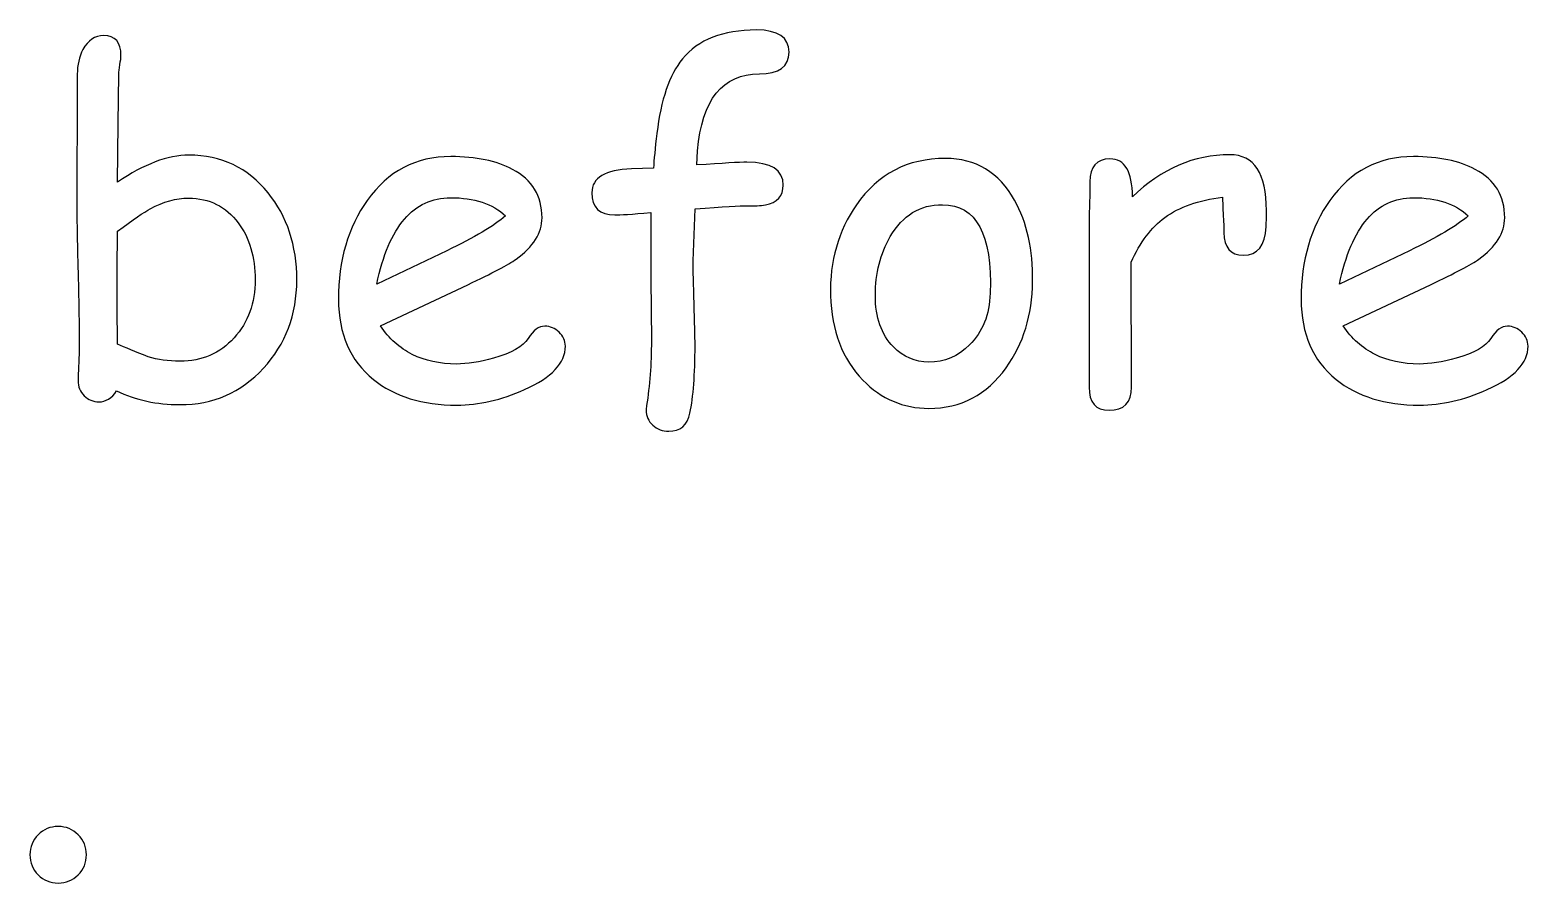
# Model space of a CAD drawing. Header units: centimetres. Extents: x -32.5 to 19.1, y 1.3 to 20.8.
# Drawn here: x -25.891 to -21.136, y 8.4 to 11.106 of the extents above; entities that cross this region are included whole.
import ezdxf

# ---------------------------------------------------------------- set-up
doc = ezdxf.new("R2010")
doc.units = ezdxf.units.CM
doc.header["$MEASUREMENT"] = 0
doc.layers.add('Layer 1', color=7, linetype='Continuous')

msp = doc.modelspace()

# ---------------------------------------------------------------- linework, layer by layer
at = {"layer": 'Layer 1'}
for points, knots in [([(-25.41524, 9.91752), (-25.48908, 9.91752), (-25.556, 9.93209), (-25.61625, 9.96123), (-25.61625, 9.96123), (-25.63156, 9.93802), (-25.65033, 9.92641), (-25.67256, 9.92641), (-25.67256, 9.92641), (-25.69083, 9.92641), (-25.70639, 9.93284), (-25.71923, 9.94568), (-25.71923, 9.94568), (-25.73207, 9.95827), (-25.73849, 9.97432), (-25.73849, 9.99383), (-25.73849, 9.99383), (-25.73849, 10.00618), (-25.73775, 10.02495), (-25.73652, 10.04939), (-25.73652, 10.04939), (-25.73528, 10.07409), (-25.73479, 10.09261), (-25.73479, 10.1052), (-25.73479, 10.1052), (-25.73479, 10.15632), (-25.73602, 10.23287), (-25.73874, 10.33511), (-25.73874, 10.33511), (-25.74145, 10.4371), (-25.74269, 10.51365), (-25.74269, 10.56477), (-25.74269, 10.56477), (-25.74269, 10.60008), (-25.74244, 10.66676), (-25.74195, 10.76479), (-25.74195, 10.76479), (-25.74145, 10.86308), (-25.74121, 10.93), (-25.74121, 10.96581), (-25.74121, 10.96581), (-25.74121, 10.9947), (-25.73528, 11.02063), (-25.72318, 11.04384), (-25.72318, 11.04384), (-25.70713, 11.07323), (-25.68515, 11.08804), (-25.657, 11.08804), (-25.657, 11.08804), (-25.6207, 11.08804), (-25.60242, 11.06705), (-25.60242, 11.02507), (-25.60242, 11.02507), (-25.60242, 11.01841), (-25.60366, 11.00853), (-25.60613, 10.99569), (-25.60613, 10.99569), (-25.60835, 10.9826), (-25.60959, 10.97272), (-25.60959, 10.96605), (-25.60959, 10.96605), (-25.60959, 10.96605), (-25.61181, 10.80776), (-25.61181, 10.80776), (-25.61181, 10.80776), (-25.61181, 10.80776), (-25.61329, 10.62329), (-25.61329, 10.62329), (-25.61329, 10.62329), (-25.57131, 10.65194), (-25.53155, 10.67318), (-25.49377, 10.6875), (-25.49377, 10.6875), (-25.45599, 10.70158), (-25.42043, 10.70874), (-25.38733, 10.70874), (-25.38733, 10.70874), (-25.28386, 10.70874), (-25.1999, 10.66898), (-25.1352, 10.58922), (-25.1352, 10.58922), (-25.0747, 10.51439), (-25.04433, 10.42228), (-25.04433, 10.31313), (-25.04433, 10.31313), (-25.04433, 10.20299), (-25.07964, 10.10965), (-25.15051, 10.03285), (-25.15051, 10.03285), (-25.22139, 9.95605), (-25.30955, 9.91752), (-25.41524, 9.91752)], [0, 0, 0, 0, 0.0416667, 0.0416667, 0.0416667, 0.0416667, 0.0833333, 0.0833333, 0.0833333, 0.0833333, 0.125, 0.125, 0.125, 0.125, 0.1666667, 0.1666667, 0.1666667, 0.1666667, 0.2083333, 0.2083333, 0.2083333, 0.2083333, 0.25, 0.25, 0.25, 0.25, 0.2916667, 0.2916667, 0.2916667, 0.2916667, 0.3333333, 0.3333333, 0.3333333, 0.3333333, 0.375, 0.375, 0.375, 0.375, 0.4166667, 0.4166667, 0.4166667, 0.4166667, 0.4583333, 0.4583333, 0.4583333, 0.4583333, 0.5, 0.5, 0.5, 0.5, 0.5416667, 0.5416667, 0.5416667, 0.5416667, 0.5833333, 0.5833333, 0.5833333, 0.5833333, 0.625, 0.625, 0.625, 0.625, 0.6666667, 0.6666667, 0.6666667, 0.6666667, 0.7083333, 0.7083333, 0.7083333, 0.7083333, 0.75, 0.75, 0.75, 0.75, 0.7916667, 0.7916667, 0.7916667, 0.7916667, 0.8333333, 0.8333333, 0.8333333, 0.8333333, 0.875, 0.875, 0.875, 0.875, 0.9166667, 0.9166667, 0.9166667, 0.9166667, 1, 1, 1, 1]), ([(-23.576, 10.96655), (-23.6928, 10.96655), (-23.75824, 10.8853), (-23.77207, 10.72257), (-23.77207, 10.72257), (-23.77207, 10.72257), (-23.77429, 10.67762), (-23.77429, 10.67762), (-23.77429, 10.67762), (-23.69231, 10.6833), (-23.63921, 10.68626), (-23.61526, 10.68626), (-23.61526, 10.68626), (-23.53846, 10.68626), (-23.50018, 10.66231), (-23.50018, 10.61416), (-23.50018, 10.61416), (-23.50018, 10.57909), (-23.51895, 10.5581), (-23.55649, 10.55143), (-23.55649, 10.55143), (-23.57279, 10.54847), (-23.59205, 10.54748), (-23.61378, 10.54798), (-23.61378, 10.54798), (-23.63576, 10.54872), (-23.69132, 10.54551), (-23.78022, 10.53834), (-23.78022, 10.53834), (-23.78022, 10.53834), (-23.78615, 10.37339), (-23.78615, 10.37339), (-23.78615, 10.37339), (-23.78615, 10.34351), (-23.78516, 10.29856), (-23.78318, 10.2388), (-23.78318, 10.2388), (-23.78121, 10.17904), (-23.78022, 10.13459), (-23.78022, 10.10496), (-23.78022, 10.10496), (-23.78022, 10.01334), (-23.78565, 9.94197), (-23.79627, 9.89085), (-23.79627, 9.89085), (-23.80442, 9.85233), (-23.82689, 9.83307), (-23.86369, 9.83307), (-23.86369, 9.83307), (-23.88344, 9.83307), (-23.90048, 9.83949), (-23.91431, 9.85233), (-23.91431, 9.85233), (-23.92839, 9.86493), (-23.93555, 9.88098), (-23.93555, 9.90024), (-23.93555, 9.90024), (-23.93555, 9.90419), (-23.93505, 9.90888), (-23.93407, 9.91481), (-23.93407, 9.91481), (-23.92394, 9.97753), (-23.91876, 10.04569), (-23.91876, 10.11953), (-23.91876, 10.11953), (-23.91876, 10.11953), (-23.92098, 10.31683), (-23.92098, 10.31683), (-23.92098, 10.31683), (-23.92098, 10.31683), (-23.92098, 10.52649), (-23.92098, 10.52649), (-23.92098, 10.52649), (-23.98099, 10.52155), (-24.01901, 10.51933), (-24.03482, 10.51933), (-24.03482, 10.51933), (-24.08347, 10.51933), (-24.10767, 10.54279), (-24.10767, 10.58971), (-24.10767, 10.58971), (-24.10767, 10.63762), (-24.06569, 10.66256), (-23.98148, 10.66503), (-23.98148, 10.66503), (-23.98148, 10.66503), (-23.91209, 10.66725), (-23.91209, 10.66725), (-23.91209, 10.66725), (-23.91061, 10.69417), (-23.90715, 10.73096), (-23.90122, 10.77739), (-23.90122, 10.77739), (-23.88887, 10.88431), (-23.86171, 10.96334), (-23.82047, 11.01396), (-23.82047, 11.01396), (-23.77034, 11.0752), (-23.69206, 11.10582), (-23.58538, 11.10582), (-23.58538, 11.10582), (-23.51648, 11.10582), (-23.48191, 11.08261), (-23.48191, 11.03594), (-23.48191, 11.03594), (-23.48191, 10.98976), (-23.51327, 10.96655), (-23.576, 10.96655)], [0, 0, 0, 0, 0.0357143, 0.0357143, 0.0357143, 0.0357143, 0.0714286, 0.0714286, 0.0714286, 0.0714286, 0.1071429, 0.1071429, 0.1071429, 0.1071429, 0.1428571, 0.1428571, 0.1428571, 0.1428571, 0.1785714, 0.1785714, 0.1785714, 0.1785714, 0.2142857, 0.2142857, 0.2142857, 0.2142857, 0.25, 0.25, 0.25, 0.25, 0.2857143, 0.2857143, 0.2857143, 0.2857143, 0.3214286, 0.3214286, 0.3214286, 0.3214286, 0.3571429, 0.3571429, 0.3571429, 0.3571429, 0.3928571, 0.3928571, 0.3928571, 0.3928571, 0.4285714, 0.4285714, 0.4285714, 0.4285714, 0.4642857, 0.4642857, 0.4642857, 0.4642857, 0.5, 0.5, 0.5, 0.5, 0.5357143, 0.5357143, 0.5357143, 0.5357143, 0.5714286, 0.5714286, 0.5714286, 0.5714286, 0.6071429, 0.6071429, 0.6071429, 0.6071429, 0.6428571, 0.6428571, 0.6428571, 0.6428571, 0.6785714, 0.6785714, 0.6785714, 0.6785714, 0.7142857, 0.7142857, 0.7142857, 0.7142857, 0.75, 0.75, 0.75, 0.75, 0.7857143, 0.7857143, 0.7857143, 0.7857143, 0.8214286, 0.8214286, 0.8214286, 0.8214286, 0.8571429, 0.8571429, 0.8571429, 0.8571429, 0.8928571, 0.8928571, 0.8928571, 0.8928571, 0.9285714, 0.9285714, 0.9285714, 0.9285714, 1, 1, 1, 1]), ([(-24.53661, 9.91604), (-24.64576, 9.91604), (-24.73392, 9.94321), (-24.80134, 9.99778), (-24.80134, 9.99778), (-24.87518, 10.05779), (-24.91197, 10.14224), (-24.91197, 10.25065), (-24.91197, 10.25065), (-24.91197, 10.37585), (-24.8816, 10.48081), (-24.8206, 10.56551), (-24.8206, 10.56551), (-24.75467, 10.65811), (-24.66626, 10.70429), (-24.55563, 10.70429), (-24.55563, 10.70429), (-24.47562, 10.70429), (-24.41018, 10.69071), (-24.35931, 10.66379), (-24.35931, 10.66379), (-24.29708, 10.63046), (-24.26596, 10.57934), (-24.26596, 10.51044), (-24.26596, 10.51044), (-24.26596, 10.46229), (-24.29337, 10.41833), (-24.34795, 10.37882), (-24.34795, 10.37882), (-24.37215, 10.36153), (-24.42327, 10.33462), (-24.50155, 10.29782), (-24.50155, 10.29782), (-24.50155, 10.29782), (-24.77862, 10.16719), (-24.77862, 10.16719), (-24.77862, 10.16719), (-24.7517, 10.12718), (-24.71787, 10.09705), (-24.67762, 10.0768), (-24.67762, 10.0768), (-24.63737, 10.05655), (-24.59045, 10.04643), (-24.53686, 10.04643), (-24.53686, 10.04643), (-24.50377, 10.04643), (-24.46451, 10.0526), (-24.41981, 10.0652), (-24.41981, 10.0652), (-24.36276, 10.08125), (-24.32622, 10.10199), (-24.30992, 10.12768), (-24.30992, 10.12768), (-24.29337, 10.1536), (-24.27584, 10.16645), (-24.25707, 10.16645), (-24.25707, 10.16645), (-24.24003, 10.16645), (-24.22497, 10.16002), (-24.21188, 10.14743), (-24.21188, 10.14743), (-24.19855, 10.13459), (-24.19188, 10.11977), (-24.19188, 10.10298), (-24.19188, 10.10298), (-24.19188, 10.04964), (-24.23509, 10.00371), (-24.32128, 9.96519), (-24.32128, 9.96519), (-24.39511, 9.93234), (-24.46673, 9.91604), (-24.53661, 9.91604)], [0, 0, 0, 0, 0.0526316, 0.0526316, 0.0526316, 0.0526316, 0.1052632, 0.1052632, 0.1052632, 0.1052632, 0.1578947, 0.1578947, 0.1578947, 0.1578947, 0.2105263, 0.2105263, 0.2105263, 0.2105263, 0.2631579, 0.2631579, 0.2631579, 0.2631579, 0.3157895, 0.3157895, 0.3157895, 0.3157895, 0.3684211, 0.3684211, 0.3684211, 0.3684211, 0.4210526, 0.4210526, 0.4210526, 0.4210526, 0.4736842, 0.4736842, 0.4736842, 0.4736842, 0.5263158, 0.5263158, 0.5263158, 0.5263158, 0.5789474, 0.5789474, 0.5789474, 0.5789474, 0.6315789, 0.6315789, 0.6315789, 0.6315789, 0.6842105, 0.6842105, 0.6842105, 0.6842105, 0.7368421, 0.7368421, 0.7368421, 0.7368421, 0.7894737, 0.7894737, 0.7894737, 0.7894737, 0.8421053, 0.8421053, 0.8421053, 0.8421053, 0.8947368, 0.8947368, 0.8947368, 0.8947368, 1, 1, 1, 1]), ([(-21.96715, 10.48204), (-21.97061, 10.42179), (-21.99456, 10.39166), (-22.03926, 10.39166), (-22.03926, 10.39166), (-22.0805, 10.39166), (-22.10124, 10.41561), (-22.10124, 10.46352), (-22.10124, 10.46352), (-22.10124, 10.47266), (-22.10198, 10.4897), (-22.10347, 10.51439), (-22.10347, 10.51439), (-22.10347, 10.51439), (-22.10569, 10.57539), (-22.10569, 10.57539), (-22.10569, 10.57539), (-22.18199, 10.56625), (-22.24299, 10.54477), (-22.28892, 10.51093), (-22.28892, 10.51093), (-22.33189, 10.47957), (-22.3677, 10.43241), (-22.3961, 10.36919), (-22.3961, 10.36919), (-22.3961, 10.36919), (-22.39461, 9.97284), (-22.39461, 9.97284), (-22.39461, 9.97284), (-22.39461, 9.92419), (-22.41832, 9.89974), (-22.46598, 9.89974), (-22.46598, 9.89974), (-22.50821, 9.89974), (-22.52945, 9.92419), (-22.52945, 9.97284), (-22.52945, 9.97284), (-22.52945, 9.97284), (-22.52945, 10.48056), (-22.52945, 10.48056), (-22.52945, 10.48056), (-22.52945, 10.49661), (-22.52895, 10.52032), (-22.52796, 10.55217), (-22.52796, 10.55217), (-22.52698, 10.58403), (-22.52648, 10.60798), (-22.52648, 10.62379), (-22.52648, 10.62379), (-22.52648, 10.67244), (-22.50525, 10.69688), (-22.46302, 10.69688), (-22.46302, 10.69688), (-22.41585, 10.69688), (-22.39215, 10.65688), (-22.39165, 10.57687), (-22.39165, 10.57687), (-22.2988, 10.66577), (-22.19607, 10.71022), (-22.08297, 10.71022), (-22.08297, 10.71022), (-22.04395, 10.71022), (-22.01481, 10.6954), (-21.9953, 10.66602), (-21.9953, 10.66602), (-21.97604, 10.63663), (-21.96641, 10.59218), (-21.96641, 10.53291), (-21.96641, 10.53291), (-21.96641, 10.50772), (-21.96666, 10.49093), (-21.96715, 10.48204)], [0, 0, 0, 0, 0.0526316, 0.0526316, 0.0526316, 0.0526316, 0.1052632, 0.1052632, 0.1052632, 0.1052632, 0.1578947, 0.1578947, 0.1578947, 0.1578947, 0.2105263, 0.2105263, 0.2105263, 0.2105263, 0.2631579, 0.2631579, 0.2631579, 0.2631579, 0.3157895, 0.3157895, 0.3157895, 0.3157895, 0.3684211, 0.3684211, 0.3684211, 0.3684211, 0.4210526, 0.4210526, 0.4210526, 0.4210526, 0.4736842, 0.4736842, 0.4736842, 0.4736842, 0.5263158, 0.5263158, 0.5263158, 0.5263158, 0.5789474, 0.5789474, 0.5789474, 0.5789474, 0.6315789, 0.6315789, 0.6315789, 0.6315789, 0.6842105, 0.6842105, 0.6842105, 0.6842105, 0.7368421, 0.7368421, 0.7368421, 0.7368421, 0.7894737, 0.7894737, 0.7894737, 0.7894737, 0.8421053, 0.8421053, 0.8421053, 0.8421053, 0.8947368, 0.8947368, 0.8947368, 0.8947368, 1, 1, 1, 1]), ([(-21.48067, 9.91604), (-21.58982, 9.91604), (-21.67798, 9.94321), (-21.7454, 9.99778), (-21.7454, 9.99778), (-21.81924, 10.05779), (-21.85603, 10.14224), (-21.85603, 10.25065), (-21.85603, 10.25065), (-21.85603, 10.37585), (-21.82566, 10.48081), (-21.76466, 10.56551), (-21.76466, 10.56551), (-21.69873, 10.65811), (-21.61032, 10.70429), (-21.49969, 10.70429), (-21.49969, 10.70429), (-21.41968, 10.70429), (-21.35424, 10.69071), (-21.30337, 10.66379), (-21.30337, 10.66379), (-21.24114, 10.63046), (-21.21002, 10.57934), (-21.21002, 10.51044), (-21.21002, 10.51044), (-21.21002, 10.46229), (-21.23743, 10.41833), (-21.29201, 10.37882), (-21.29201, 10.37882), (-21.31621, 10.36153), (-21.36733, 10.33462), (-21.44561, 10.29782), (-21.44561, 10.29782), (-21.44561, 10.29782), (-21.72268, 10.16719), (-21.72268, 10.16719), (-21.72268, 10.16719), (-21.69576, 10.12718), (-21.66193, 10.09705), (-21.62168, 10.0768), (-21.62168, 10.0768), (-21.58143, 10.05655), (-21.53451, 10.04643), (-21.48092, 10.04643), (-21.48092, 10.04643), (-21.44783, 10.04643), (-21.40857, 10.0526), (-21.36387, 10.0652), (-21.36387, 10.0652), (-21.30682, 10.08125), (-21.27028, 10.10199), (-21.25398, 10.12768), (-21.25398, 10.12768), (-21.23743, 10.1536), (-21.2199, 10.16645), (-21.20113, 10.16645), (-21.20113, 10.16645), (-21.18409, 10.16645), (-21.16903, 10.16002), (-21.15594, 10.14743), (-21.15594, 10.14743), (-21.14261, 10.13459), (-21.13594, 10.11977), (-21.13594, 10.10298), (-21.13594, 10.10298), (-21.13594, 10.04964), (-21.17915, 10.00371), (-21.26534, 9.96519), (-21.26534, 9.96519), (-21.33917, 9.93234), (-21.41079, 9.91604), (-21.48067, 9.91604)], [0, 0, 0, 0, 0.0526316, 0.0526316, 0.0526316, 0.0526316, 0.1052632, 0.1052632, 0.1052632, 0.1052632, 0.1578947, 0.1578947, 0.1578947, 0.1578947, 0.2105263, 0.2105263, 0.2105263, 0.2105263, 0.2631579, 0.2631579, 0.2631579, 0.2631579, 0.3157895, 0.3157895, 0.3157895, 0.3157895, 0.3684211, 0.3684211, 0.3684211, 0.3684211, 0.4210526, 0.4210526, 0.4210526, 0.4210526, 0.4736842, 0.4736842, 0.4736842, 0.4736842, 0.5263158, 0.5263158, 0.5263158, 0.5263158, 0.5789474, 0.5789474, 0.5789474, 0.5789474, 0.6315789, 0.6315789, 0.6315789, 0.6315789, 0.6842105, 0.6842105, 0.6842105, 0.6842105, 0.7368421, 0.7368421, 0.7368421, 0.7368421, 0.7894737, 0.7894737, 0.7894737, 0.7894737, 0.8421053, 0.8421053, 0.8421053, 0.8421053, 0.8947368, 0.8947368, 0.8947368, 0.8947368, 1, 1, 1, 1]), ([(-23.0379, 9.90567), (-23.11915, 9.90567), (-23.18879, 9.93555), (-23.24731, 9.99531), (-23.24731, 9.99531), (-23.31251, 10.06199), (-23.34659, 10.15138), (-23.35004, 10.26374), (-23.35004, 10.26374), (-23.35301, 10.37264), (-23.32535, 10.46871), (-23.26756, 10.55143), (-23.26756, 10.55143), (-23.1999, 10.64947), (-23.10581, 10.69837), (-22.98506, 10.69837), (-22.98506, 10.69837), (-22.8885, 10.69837), (-22.81541, 10.65416), (-22.76577, 10.566), (-22.76577, 10.566), (-22.72601, 10.49464), (-22.707, 10.4087), (-22.70848, 10.30844), (-22.70848, 10.30844), (-22.70996, 10.20151), (-22.73787, 10.11014), (-22.79244, 10.03433), (-22.79244, 10.03433), (-22.85418, 9.94864), (-22.93616, 9.90567), (-23.0379, 9.90567)], [0, 0, 0, 0, 0.1111111, 0.1111111, 0.1111111, 0.1111111, 0.2222222, 0.2222222, 0.2222222, 0.2222222, 0.3333333, 0.3333333, 0.3333333, 0.3333333, 0.4444444, 0.4444444, 0.4444444, 0.4444444, 0.5555556, 0.5555556, 0.5555556, 0.5555556, 0.6666667, 0.6666667, 0.6666667, 0.6666667, 0.7777778, 0.7777778, 0.7777778, 0.7777778, 1, 1, 1, 1]), ([(-25.38783, 10.57242), (-25.42734, 10.57242), (-25.46784, 10.56131), (-25.50933, 10.53909), (-25.50933, 10.53909), (-25.52958, 10.52797), (-25.56415, 10.50402), (-25.61329, 10.46722), (-25.61329, 10.46722), (-25.61329, 10.46722), (-25.61477, 10.34178), (-25.61477, 10.34178), (-25.61477, 10.34178), (-25.61477, 10.34178), (-25.61403, 10.22868), (-25.61403, 10.22868), (-25.61403, 10.22868), (-25.61403, 10.22868), (-25.61329, 10.10965), (-25.61329, 10.10965), (-25.61329, 10.10965), (-25.59008, 10.09903), (-25.55773, 10.08545), (-25.51575, 10.06915), (-25.51575, 10.06915), (-25.48587, 10.06001), (-25.45253, 10.05532), (-25.41524, 10.05532), (-25.41524, 10.05532), (-25.3456, 10.05532), (-25.28806, 10.08001), (-25.24337, 10.1294), (-25.24337, 10.1294), (-25.19867, 10.17855), (-25.1762, 10.24004), (-25.1762, 10.31362), (-25.1762, 10.31362), (-25.1762, 10.38549), (-25.19422, 10.44574), (-25.23028, 10.49414), (-25.23028, 10.49414), (-25.2693, 10.54625), (-25.32189, 10.57242), (-25.38783, 10.57242)], [0, 0, 0, 0, 0.0833333, 0.0833333, 0.0833333, 0.0833333, 0.1666667, 0.1666667, 0.1666667, 0.1666667, 0.25, 0.25, 0.25, 0.25, 0.3333333, 0.3333333, 0.3333333, 0.3333333, 0.4166667, 0.4166667, 0.4166667, 0.4166667, 0.5, 0.5, 0.5, 0.5, 0.5833333, 0.5833333, 0.5833333, 0.5833333, 0.6666667, 0.6666667, 0.6666667, 0.6666667, 0.75, 0.75, 0.75, 0.75, 0.8333333, 0.8333333, 0.8333333, 0.8333333, 1, 1, 1, 1]), ([(-24.55588, 10.5739), (-24.6149, 10.5739), (-24.66379, 10.55119), (-24.70281, 10.50575), (-24.70281, 10.50575), (-24.74207, 10.46006), (-24.77121, 10.39166), (-24.79047, 10.30004), (-24.79047, 10.30004), (-24.79047, 10.30004), (-24.56822, 10.40549), (-24.56822, 10.40549), (-24.56822, 10.40549), (-24.4808, 10.44796), (-24.41857, 10.48476), (-24.38153, 10.51612), (-24.38153, 10.51612), (-24.42302, 10.55464), (-24.4813, 10.5739), (-24.55588, 10.5739)], [0, 0, 0, 0, 0.1666667, 0.1666667, 0.1666667, 0.1666667, 0.3333333, 0.3333333, 0.3333333, 0.3333333, 0.5, 0.5, 0.5, 0.5, 0.6666667, 0.6666667, 0.6666667, 0.6666667, 1, 1, 1, 1]), ([(-21.49994, 10.5739), (-21.55896, 10.5739), (-21.60785, 10.55119), (-21.64687, 10.50575), (-21.64687, 10.50575), (-21.68613, 10.46006), (-21.71527, 10.39166), (-21.73453, 10.30004), (-21.73453, 10.30004), (-21.73453, 10.30004), (-21.51228, 10.40549), (-21.51228, 10.40549), (-21.51228, 10.40549), (-21.42486, 10.44796), (-21.36263, 10.48476), (-21.32559, 10.51612), (-21.32559, 10.51612), (-21.36708, 10.55464), (-21.42536, 10.5739), (-21.49994, 10.5739)], [0, 0, 0, 0, 0.1666667, 0.1666667, 0.1666667, 0.1666667, 0.3333333, 0.3333333, 0.3333333, 0.3333333, 0.5, 0.5, 0.5, 0.5, 0.6666667, 0.6666667, 0.6666667, 0.6666667, 1, 1, 1, 1]), ([(-22.99469, 10.55168), (-23.06581, 10.55217), (-23.12113, 10.51834), (-23.16064, 10.45043), (-23.16064, 10.45043), (-23.192, 10.3961), (-23.2078, 10.33387), (-23.2078, 10.26399), (-23.2078, 10.26399), (-23.2078, 10.1941), (-23.18879, 10.13978), (-23.15051, 10.10076), (-23.15051, 10.10076), (-23.11866, 10.06841), (-23.08112, 10.05236), (-23.03815, 10.05236), (-23.03815, 10.05236), (-22.98802, 10.05236), (-22.94481, 10.07063), (-22.90851, 10.10718), (-22.90851, 10.10718), (-22.86751, 10.14768), (-22.84578, 10.2025), (-22.84331, 10.2714), (-22.84331, 10.2714), (-22.83664, 10.45784), (-22.88702, 10.55119), (-22.99469, 10.55168)], [0, 0, 0, 0, 0.125, 0.125, 0.125, 0.125, 0.25, 0.25, 0.25, 0.25, 0.375, 0.375, 0.375, 0.375, 0.5, 0.5, 0.5, 0.5, 0.625, 0.625, 0.625, 0.625, 0.75, 0.75, 0.75, 0.75, 1, 1, 1, 1]), ([(-25.80173, 8.40029), (-25.82667, 8.40029), (-25.84791, 8.40894), (-25.86544, 8.42622), (-25.86544, 8.42622), (-25.88273, 8.44376), (-25.89137, 8.46499), (-25.89137, 8.48994), (-25.89137, 8.48994), (-25.89137, 8.51463), (-25.88273, 8.53562), (-25.86544, 8.55315), (-25.86544, 8.55315), (-25.84791, 8.57069), (-25.82667, 8.57958), (-25.80173, 8.57958), (-25.80173, 8.57958), (-25.77704, 8.57958), (-25.75605, 8.57069), (-25.73851, 8.55315), (-25.73851, 8.55315), (-25.72098, 8.53562), (-25.71209, 8.51463), (-25.71209, 8.48994), (-25.71209, 8.48994), (-25.71209, 8.46499), (-25.72098, 8.44376), (-25.73851, 8.42622), (-25.73851, 8.42622), (-25.75605, 8.40894), (-25.77704, 8.40029), (-25.80173, 8.40029)], [0, 0, 0, 0, 0.1111111, 0.1111111, 0.1111111, 0.1111111, 0.2222222, 0.2222222, 0.2222222, 0.2222222, 0.3333333, 0.3333333, 0.3333333, 0.3333333, 0.4444444, 0.4444444, 0.4444444, 0.4444444, 0.5555556, 0.5555556, 0.5555556, 0.5555556, 0.6666667, 0.6666667, 0.6666667, 0.6666667, 0.7777778, 0.7777778, 0.7777778, 0.7777778, 1, 1, 1, 1])]:
    msp.add_open_spline(points, degree=3, knots=knots, dxfattribs=at)

doc.saveas('drawing.dxf')
